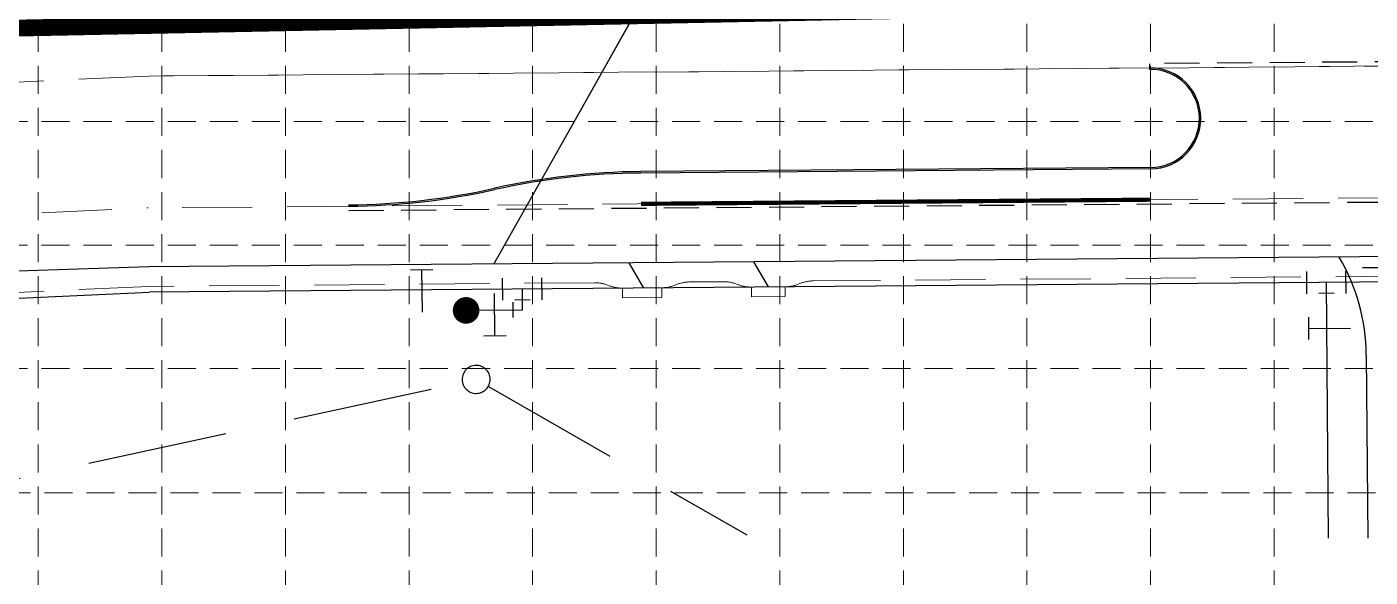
# Model space of a CAD drawing. Header units: feet. Extents: x 2467609 to 2470436, y 7119976 to 7121745.
# Drawn here: x 2468445 to 2468924.3, y 7120301.1 to 7120497.4 of the extents above; entities that cross this region are included whole.
import ezdxf

# ---------------------------------------------------------------- set-up
doc = ezdxf.new("R2010")
doc.units = ezdxf.units.FT
doc.header["$LTSCALE"] = 100
doc.header["$MEASUREMENT"] = 0
for name, pattern in [('06117 BASE$0$HIDDEN', [0.375, 0.25, -0.125]), ('06117 BASE$0$HIDDEN2', [0.1875, 0.125, -0.0625]), ('06117 TOPO$0$DASHED', [0.75, 0.5, -0.25]), ('HIDDEN', [0.375, 0.25, -0.125])]:
    doc.linetypes.add(name, pattern=pattern)
for name, color, linetype, lineweight in [('06117 BASE$0$CPCURB', 8, 'Continuous', 25), ('06117 BASE$0$CPCURB2', 8, 'Continuous', 25), ('06117 BASE$0$CPSTRIPE', 253, 'Continuous', 25), ('06117 BASE$0$ROAD-FUTURE', 8, '06117 BASE$0$HIDDEN', 18)]:
    doc.layers.add(name, color=color, linetype=linetype, lineweight=lineweight)
for name, color, linetype in [('06117 BASE$0$CPSAWCUT', 7, '06117 BASE$0$HIDDEN2'), ('06117 TOPO$0$EXSS', 253, '06117 TOPO$0$DASHED'), ('06117 TOPO$0$EXSTM', 253, 'Continuous'), ('06117 TOPO$0$EXWATER', 253, 'Continuous'), ('GRID', 254, 'HIDDEN'), ('LIMITS OF DISTURBANCE', 1, 'HIDDEN')]:
    doc.layers.add(name, color=color, linetype=linetype)

msp = doc.modelspace()

# ---------------------------------------------------------------- linework, layer by layer
at = {"layer": '06117 BASE$0$CPCURB'}
msp.add_line((2468846, 7120446.74), (2468664.01, 7120445.26), dxfattribs=at)
msp.add_line((2468846, 7120446.74), (2468664.01, 7120445.26), dxfattribs=at)
for centre, radius, start, end in [((2468845.85, 7120464.74), 18, 270.4665, 90.4665), ((2468845.85, 7120464.74), 18, 270.4665, 90.4665), ((2468666.04, 7120195.27), 250, 90.4665, 102.5071), ((2468666.04, 7120195.27), 250, 90.4665, 102.5071), ((2468557.76, 7120683.4), 250, 270.4665, 282.5071), ((2468557.76, 7120683.4), 250, 270.4665, 282.5071)]:
    msp.add_arc(centre, radius, start, end, dxfattribs=at)
at = {"layer": '06117 BASE$0$CPCURB2'}
msp.add_line((2468846, 7120447.24), (2468664, 7120445.76), dxfattribs=at)
msp.add_line((2468846, 7120447.24), (2468664, 7120445.76), dxfattribs=at)
for centre, radius, start, end in [((2468845.85, 7120464.74), 17.5, 270.4665, 90.4665), ((2468845.85, 7120464.74), 17.5, 270.4665, 90.4665), ((2468666.04, 7120195.27), 250.5, 90.4665, 102.5071), ((2468666.04, 7120195.27), 250.5, 90.4665, 102.5071), ((2468557.76, 7120683.4), 249.5, 270.4665, 282.5071), ((2468557.76, 7120683.4), 249.5, 270.4665, 282.5071)]:
    msp.add_arc(centre, radius, start, end, dxfattribs=at)
at = {"layer": '06117 BASE$0$CPSAWCUT'}
for p, q in [((2468957.19, 7120485.15), (2468845.7, 7120484.24)), ((2468957.19, 7120485.15), (2468845.7, 7120484.24)), ((2468845.71, 7120482.24), (2468845.7, 7120484.24)), ((2468845.71, 7120482.24), (2468845.7, 7120484.24)), ((2468559.81, 7120431.91), (2468957.6, 7120435.15)), ((2468559.81, 7120431.91), (2468957.6, 7120435.15))]:
    msp.add_line(p, q, dxfattribs=at)
at = {"layer": '06117 BASE$0$CPSTRIPE', "const_width": 1.5}
msp.add_lwpolyline([(2468846.09, 7120435.74), (2468664.1, 7120434.26)], dxfattribs=at)
msp.add_lwpolyline([(2468846.09, 7120435.74), (2468664.1, 7120434.26)], dxfattribs=at)
at = {"layer": '06117 BASE$0$ROAD-FUTURE'}
for p, q in [((2470372.21, 7120494.95), (2468488.45, 7120479.83)), ((2470168.58, 7120493.51), (2468488.45, 7120479.83)), ((2468488.45, 7120479.83), (2468315.04, 7120471.86)), ((2468488.45, 7120479.83), (2468315.04, 7120471.86)), ((2469687.82, 7120442.6), (2468488.3, 7120432.83)), ((2469687.82, 7120442.6), (2468488.3, 7120432.83)), ((2467888.49, 7120404.64), (2468488.3, 7120432.83)), ((2467888.49, 7120404.64), (2468488.3, 7120432.83)), ((2469274.56, 7120411.23), (2468725.5, 7120406.76)), ((2469274.56, 7120411.23), (2468725.5, 7120406.76)), ((2468488.53, 7120404.83), (2467918.8, 7120378.33)), ((2468488.53, 7120404.83), (2467918.8, 7120378.33)), ((2468647.56, 7120406.12), (2468488.53, 7120404.83)), ((2468647.56, 7120406.12), (2468488.53, 7120404.83)), ((2468657.51, 7120404.21), (2468671.51, 7120404.32)), ((2468657.51, 7120404.21), (2468671.51, 7120404.32)), ((2468657.55, 7120400.71), (2468657.51, 7120404.21)), ((2468657.55, 7120400.71), (2468657.51, 7120404.21)), ((2468671.55, 7120400.82), (2468671.51, 7120404.32)), ((2468671.55, 7120400.82), (2468671.51, 7120404.32)), ((2468693.5, 7120406.5), (2468681.43, 7120406.4)), ((2468693.5, 7120406.5), (2468681.43, 7120406.4)), ((2468703.51, 7120404.58), (2468715.51, 7120404.68)), ((2468703.51, 7120404.58), (2468715.51, 7120404.68)), ((2468703.55, 7120401.08), (2468703.51, 7120404.58)), ((2468703.55, 7120401.08), (2468703.51, 7120404.58)), ((2468715.55, 7120401.18), (2468715.51, 7120404.68)), ((2468715.55, 7120401.18), (2468715.51, 7120404.68)), ((2468657.55, 7120400.71), (2468671.55, 7120400.82)), ((2468657.55, 7120400.71), (2468671.55, 7120400.82)), ((2468703.55, 7120401.08), (2468715.55, 7120401.18)), ((2468703.55, 7120401.08), (2468715.55, 7120401.18))]:
    msp.add_line(p, q, dxfattribs=at)
for centre, start, end in [((2468647.6, 7120393.12), 67.8467, 90.4665), ((2468647.6, 7120393.12), 67.8467, 90.4665), ((2468657.41, 7120417.21), 247.8467, 270.4665), ((2468657.41, 7120417.21), 247.8467, 270.4665), ((2468671.41, 7120417.32), 270.4665, 293.0864), ((2468671.41, 7120417.32), 270.4665, 293.0864), ((2468681.6, 7120393.4), 90.4665, 113.0864), ((2468681.6, 7120393.4), 90.4665, 113.0864), ((2468693.6, 7120393.5), 67.8467, 90.4665), ((2468693.6, 7120393.5), 67.8467, 90.4665), ((2468703.41, 7120417.58), 247.8467, 270.4665), ((2468703.41, 7120417.58), 247.8467, 270.4665), ((2468715.41, 7120417.68), 270.4665, 293.0864), ((2468715.41, 7120417.68), 270.4665, 293.0864), ((2468725.6, 7120393.76), 90.4665, 113.0864), ((2468725.6, 7120393.76), 90.4665, 113.0864)]:
    msp.add_arc(centre, 13, start, end, dxfattribs=at)
at = {"layer": '06117 TOPO$0$EXSS', "color": 30}
for p, q in [((2468320.45, 7120309.95), (2468600.42, 7120370.58)), ((2468609.64, 7120369.16), (2468701.92, 7120316.18))]:
    msp.add_line(p, q, dxfattribs=at)
msp.add_lwpolyline([(2468600.3, 7120371.59, 1), (2468610.3, 7120371.69, 1)], format="xyb", close=True, dxfattribs=at)
at = {"layer": '06117 TOPO$0$EXSTM', "color": 5}
for p, q in [((2468640.69, 7120464.38), (2468667.11, 7120511.19)), ((2468611.59, 7120412.8), (2468640.69, 7120464.38)), ((2469712.99, 7120421.73), (2468488.47, 7120411.81)), ((2468659.76, 7120413.2), (2468665.03, 7120404.24)), ((2468704.25, 7120413.56), (2468709.52, 7120404.6)), ((2468488.47, 7120411.81), (2467908.66, 7120392.74)), ((2468922.9, 7120380.33), (2468923.43, 7120314.95))]:
    msp.add_line(p, q, dxfattribs=at)
at = {"layer": '06117 TOPO$0$EXSTM'}
for p, q in [((2468640.69, 7120464.38), (2468664.11, 7120505.89)), ((2468611.59, 7120412.8), (2468640.69, 7120464.38)), ((2469712.99, 7120421.73), (2468488.47, 7120411.81)), ((2468659.76, 7120413.2), (2468665.03, 7120404.24)), ((2468704.25, 7120413.56), (2468709.52, 7120404.6)), ((2468488.47, 7120411.81), (2467908.66, 7120392.74)), ((2468922.9, 7120380.33), (2468923.43, 7120314.95))]:
    msp.add_line(p, q, dxfattribs=at)
msp.add_arc((2468852.9, 7120379.76), 70, 0.4644, 30.4644, dxfattribs=at)
at = {"layer": '06117 TOPO$0$EXSTM', "color": 5}
msp.add_arc((2468852.9, 7120379.76), 70, 0.4644, 30.4644, dxfattribs=at)
at = {"layer": '06117 TOPO$0$EXWATER', "color": 4}
for p, q in [((2469717.51, 7120412.77), (2468488.59, 7120402.81)), ((2468589.83, 7120410.67), (2468581.83, 7120410.58)), ((2468585.83, 7120410.63), (2468586.01, 7120395.63)), ((2468614.84, 7120399.86), (2468614.75, 7120407.76)), ((2468628.84, 7120400.02), (2468628.75, 7120407.92)), ((2468901.72, 7120402.21), (2468901.66, 7120410.11)), ((2468915.72, 7120402.32), (2468915.66, 7120410.22)), ((2468929.52, 7120411.48), (2468921.52, 7120411.42)), ((2467946.55, 7120377.61), (2468488.59, 7120402.81)), ((2468621.88, 7120396.49), (2468621.8, 7120403.89)), ((2468909.43, 7120314.95), (2468908.69, 7120406.21)), ((2468611.98, 7120387.22), (2468611.8, 7120402.22)), ((2468618.35, 7120399.2), (2468618.41, 7120393.7)), ((2468624.59, 7120400.02), (2468619.09, 7120399.96)), ((2468911.47, 7120402.34), (2468905.97, 7120402.29)), ((2468604.08, 7120396.28), (2468621.88, 7120396.49)), ((2468902.24, 7120393.82), (2468902.31, 7120385.82)), ((2468902.28, 7120389.82), (2468917.28, 7120389.94)), ((2468607.98, 7120387.18), (2468615.98, 7120387.27))]:
    msp.add_line(p, q, dxfattribs=at)
at = {"layer": '06117 TOPO$0$EXWATER', "color": 4, "const_width": 4.75}
msp.add_lwpolyline([(2468601.73, 7120393.88, 1), (2468601.68, 7120398.63, 1)], format="xyb", close=True, dxfattribs=at)
at = {"layer": 'GRID', "color": 252, "linetype": 'HIDDEN', "lineweight": 0, "ltscale": 0.4}
for p, q in [((2468449.04, 7121698.47), (2468449.04, 7120154.77)), ((2468493.14, 7121698.47), (2468493.14, 7120154.77)), ((2468537.24, 7121698.47), (2468537.24, 7120154.77)), ((2468581.34, 7121698.47), (2468581.34, 7120154.77)), ((2468625.44, 7121698.47), (2468625.44, 7120154.77)), ((2468669.54, 7121698.47), (2468669.54, 7120154.77)), ((2468713.64, 7121698.47), (2468713.64, 7120154.77)), ((2468757.74, 7121698.47), (2468757.74, 7120154.77)), ((2468801.84, 7121698.47), (2468801.84, 7120154.77)), ((2468845.94, 7121698.47), (2468845.94, 7120154.77)), ((2468890.04, 7121698.47), (2468890.04, 7120154.77)), ((2467655.24, 7120463.67), (2470389.44, 7120463.67)), ((2467655.24, 7120419.57), (2470389.44, 7120419.57)), ((2467655.24, 7120375.47), (2470389.44, 7120375.47)), ((2467656.23, 7120331.17), (2470390.43, 7120331.17))]:
    msp.add_line(p, q, dxfattribs=at)
at = {"layer": 'LIMITS OF DISTURBANCE', "ltscale": 2, "const_width": 6}
msp.add_lwpolyline([(2467833.01, 7121530.09), (2467846.43, 7120518.47, 0.339282), (2467879.82, 7120486.99), (2468303.87, 7120494.22), (2468842.22, 7120504.92), (2470123.96, 7120515.28), (2470099.86, 7121608.53), (2469509.9, 7121601.53), (2469502.05, 7121540.91), (2468847.18, 7121534.85), (2468155.33, 7121530.34)], format="xyb", close=True, dxfattribs=at)

doc.saveas('drawing.dxf')
